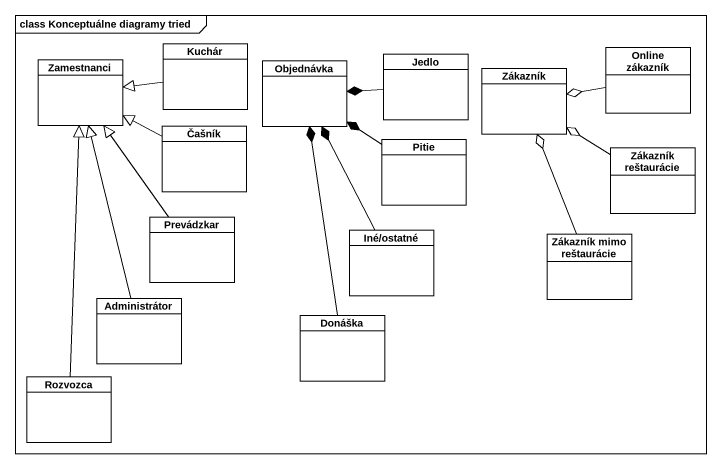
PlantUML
@startuml
mainframe class Konceptuálne diagramy tried
hide circle
hide empty members
class Zamestnanci
class Kuchár
class Objednávka
class Jedlo
class Zákazník
class "Online zákazník" as Online_zákazník
class Čašník
class Pitie
class "Zákazník reštaurácie" as Zákazník_reštaurácie
class Prevádzkar
class "Iné/ostatné" as Iné_ostatné
class "Zákazník mimo reštaurácie" as Zákazník_mimo_reštaurácie
class Administrátor
class Donáška
class Rozvozca
Kuchár -left-|> Zamestnanci
Jedlo -left-* Objednávka
Online_zákazník -left-o Zákazník
Čašník -left-|> Zamestnanci
Pitie -up-* Objednávka
Zákazník_reštaurácie -up-o Zákazník
Prevádzkar -up-|> Zamestnanci
Iné_ostatné -up-* Objednávka
Zákazník_mimo_reštaurácie -up-o Zákazník
Administrátor -up-|> Zamestnanci
Donáška -up-* Objednávka
Rozvozca -up-|> Zamestnanci
@enduml
